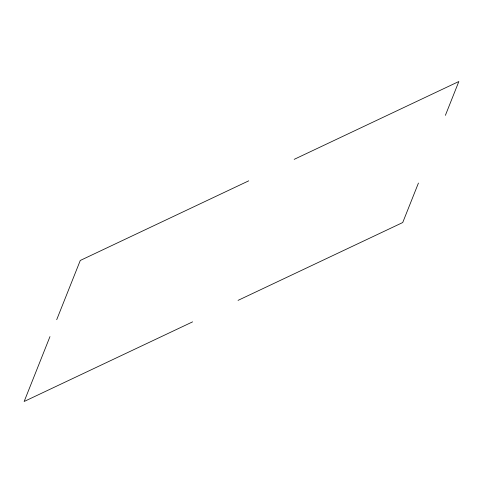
<?xml version="1.0" encoding="UTF-8"?>
<svg xmlns="http://www.w3.org/2000/svg" width="483" height="483" viewBox="0 0 483 483"><rect width="100%" height="100%" fill="white"/><g stroke="black" fill="none" stroke-linecap="round" stroke-linejoin="round"><path stroke-width="0.72" d="M49.966 336.615L24.15 401.488L192.614 321.853M56.704 319.692L80.275 260.464L248.739 180.829M418.441 183.051L402.725 222.536L238.047 300.378M445.38 115.359L458.85 81.512L294.171 159.36"/></g></svg>
